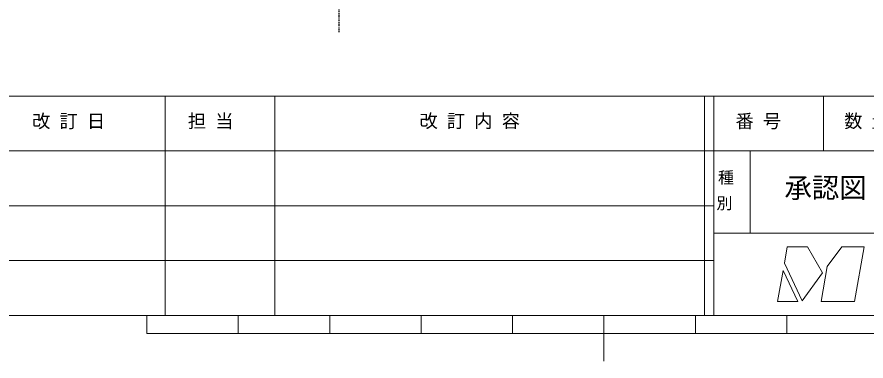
# Model space of a CAD drawing. Units: millimetres, scale not verified. Extents: x -203 to 203, y -143 to 208.
# Drawn here: x -64.2 to 28.7, y -143 to -105.3 of the extents above; entities that cross this region are included whole.
import ezdxf
from ezdxf.enums import TextEntityAlignment as Align

# ---------------------------------------------------------------- set-up
doc = ezdxf.new("R2010")
doc.units = ezdxf.units.MM
doc.header["$LTSCALE"] = 0.5
doc.linetypes.add('USER1', pattern=[0.629921, 0.393701, -0.07874, 0.07874, -0.07874])
for name, color, linetype, lineweight in [('0-3_DIMENSION_LINES$01_CENTER_', 7, 'USER1', 25), ('0-7_図面_FORMAT$02_LOGO$01_MZ_LO', 7, 'Continuous', 18), ('0-8_図面_FORMAT$03_TEXT', 7, 'Continuous', 18), ('0-A_図面_FORMAT$01_WAKU$OUT_LINE', 6, 'Continuous', 18), ('0-B_図面_FORMAT$01_WAKU$SUB_LINE', 7, 'Continuous', 18)]:
    doc.layers.add(name, color=color, linetype=linetype, lineweight=lineweight)
doc.styles.add('ＭＳ ゴシック', font='')
doc.styles.get('ＭＳ ゴシック').set_extended_font_data('MS Gothic')

# ---------------------------------------------------------------- blocks, each defined once
blk = doc.blocks.new('_X64')
at = {"layer": '0-8_図面_FORMAT$03_TEXT', "style": 'ＭＳ ゴシック'}
for s, p in [('種', (3704.949, 1732.119)), ('別', (3704.606, 1726.496))]:
    blk.add_text(s, height=2.566, dxfattribs=at).set_placement(p, align=Align.BOTTOM_LEFT)

msp = doc.modelspace()

# ---------------------------------------------------------------- linework, layer by layer
at = {"layer": '0-3_DIMENSION_LINES$01_CENTER_'}
msp.add_line((-29, 33), (-29, -107), dxfattribs=at)
at = {"layer": '0-7_図面_FORMAT$02_LOGO$01_MZ_LO'}
for p, q in [((20.052, -130.5), (19.7334, -132.3069)), ((22.2811, -130.5), (20.052, -130.5)), ((23.9185, -133.3532), (22.2811, -130.5)), ((26.0068, -130.5), (24.423, -132.6639)), ((28.4519, -130.5), (26.0068, -130.5)), ((27.394, -136.5), (28.4519, -130.5)), ((19.7334, -132.3069), (21.6797, -136.412)), ((24.423, -132.6639), (23.7466, -136.5)), ((19.5978, -133.0758), (18.994, -136.5)), ((21.2213, -136.5), (19.5978, -133.0758)), ((21.6797, -136.412), (23.9185, -133.3532)), ((18.994, -136.5), (21.2213, -136.5)), ((23.7466, -136.5), (27.394, -136.5))]:
    msp.add_line(p, q, dxfattribs=at)
at = {"layer": '0-A_図面_FORMAT$01_WAKU$OUT_LINE'}
for p, q in [((198, -114), (-198, -114)), ((11, -114), (11, -138)), ((12, -114), (12, -138)), ((198, -120), (-78, -120)), ((-50, -140), (-50, -138)), ((-40, -140), (-40, -138)), ((-30, -140), (-30, -138)), ((-20, -140), (-20, -138)), ((-10, -140), (-10, -138)), ((0, -138), (0, -143)), ((10, -140), (10, -138)), ((20, -140), (20, -138)), ((-50, -140), (50, -140))]:
    msp.add_line(p, q, dxfattribs=at)
msp.add_lwpolyline([(-198, -138), (198, -138), (198, 138), (-198, 138)], close=True, dxfattribs=at)
at = {"layer": '0-B_図面_FORMAT$01_WAKU$SUB_LINE'}
for p, q in [((-48, -114), (-48, -138)), ((-36, -114), (-36, -138)), ((24, -114), (24, -120)), ((16, -129), (16, -120)), ((12, -126), (-78, -126)), ((12, -129), (144, -129)), ((12, -132), (-78, -132))]:
    msp.add_line(p, q, dxfattribs=at)

# ---------------------------------------------------------------- block references
at = {"layer": '0-8_図面_FORMAT$03_TEXT', "xscale": 0.5, "yscale": 0.5}
msp.add_blockref('_X64', (-1840, -990), dxfattribs=at)

# ---------------------------------------------------------------- texts
at = {"layer": '0-8_図面_FORMAT$03_TEXT', "style": 'ＭＳ ゴシック'}
for s, height, p in [('改 訂 日', 1.466, (-62.5548, -117.9133)), ('担 当', 1.466, (-45.5194, -117.9133)), ('改 訂 内 容', 1.466, (-20.1775, -117.8973)), ('番 号', 1.466, (14.3872, -117.9133)), ('数 量', 1.466, (26.2752, -117.9133)), ('承認図', 2.199, (19.7366, -125.8023))]:
    msp.add_text(s, height=height, dxfattribs=at).set_placement(p, align=Align.BOTTOM_LEFT)

doc.saveas('drawing.dxf')
